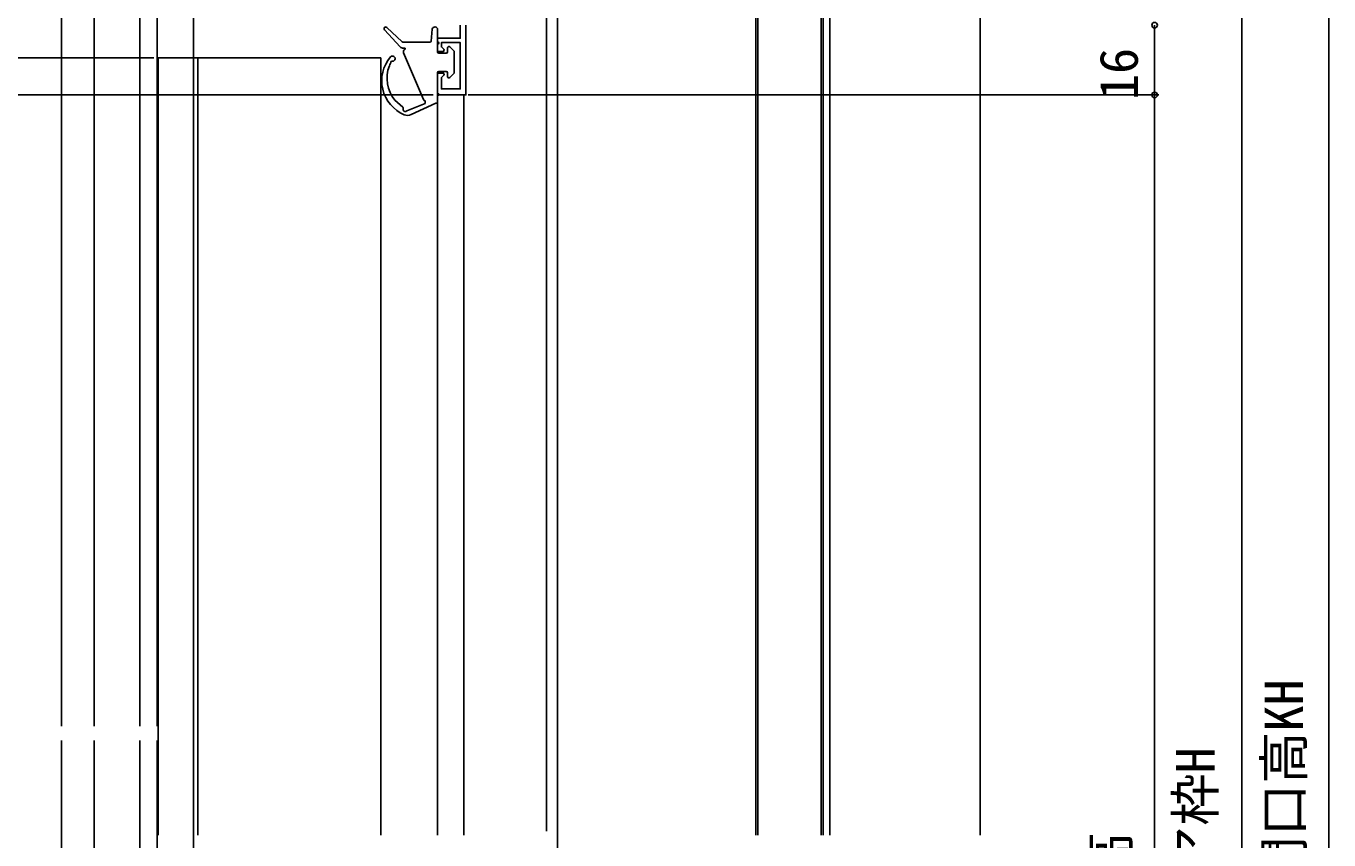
# Model space of a CAD drawing. Units: millimetres, scale not verified. Extents: x -525 to 525, y -783 to 779.
# Drawn here: x -354.8 to -55.9, y 33.6 to 220.3 of the extents above; entities that cross this region are included whole.
import ezdxf
from ezdxf.enums import TextEntityAlignment as Align

# ---------------------------------------------------------------- set-up
doc = ezdxf.new("R2010")
doc.units = ezdxf.units.MM
doc.header["$LTSCALE"] = 4
for name, color, linetype in [('0-3_YKK_11', 7, 'Continuous'), ('0-5_YKK_12', 2, 'Continuous'), ('0-6_YKK_13', 4, 'Continuous'), ('0-7_YKK_D', 6, 'Continuous'), ('0-9_YSS_K', 3, 'Continuous')]:
    doc.layers.add(name, color=color, linetype=linetype)
doc.styles.add('ＭＳ ゴシック', font='')
doc.styles.get('ＭＳ ゴシック').set_extended_font_data('MS Gothic')

msp = doc.modelspace()

# ---------------------------------------------------------------- linework, layer by layer
at = {"layer": '0-3_YKK_11'}
msp.add_lwpolyline([(-253.856, 220.475), (-253.856, 204.475), (-260.356, 204.475), (-260.356, 209.475), (-258.979, 209.475), (-258.82, 209.087), (-259.456, 208.45), (-259.456, 205.875), (-255.156, 205.875), (-255.156, 216.475), (-259.456, 216.475), (-259.456, 215.499), (-258.82, 214.863), (-258.98, 214.475), (-260.356, 214.475), (-260.356, 217.475), (-255.156, 217.475), (-255.156, 220.475)], dxfattribs=at)
at = {"layer": '0-5_YKK_12'}
for p, q in [((-232.856, 425.296), (-232.856, -310.842)), ((-346.656, 295.991), (-346.656, 59.703)), ((-339.161, 292.374), (-339.161, 59.703)), ((-171.856, 258.475), (-171.856, 34.689)), ((-170.356, 258.475), (-170.356, 34.689)), ((-324.656, 238.476), (-324.656, 59.703)), ((-316.356, 238.476), (-316.323, 59.703)), ((-235.356, 35.616), (-235.356, 233.475)), ((-187.356, 233.475), (-187.356, 34.689)), ((-186.856, 233.475), (-186.856, 34.689)), ((-172.356, 233.475), (-172.356, 34.689)), ((-316.356, 232.975), (-316.356, 212.975)), ((-324.456, 212.975), (-324.456, 34.703)), ((-324.456, 212.975), (-315.456, 212.975)), ((-316.356, 34.703), (-316.356, 212.975)), ((-260.356, 204.475), (-260.356, 34.703)), ((-254.356, 204.475), (-260.356, 204.475)), ((-254.356, 204.475), (-254.356, 34.703)), ((-346.656, 56.423), (-346.656, -214.525)), ((-339.161, 56.423), (-339.161, -214.525)), ((-328.656, 56.423), (-328.656, -214.525)), ((-324.656, 56.423), (-324.656, -214.525)), ((-316.322, 56.423), (-316.268, -210.525))]:
    msp.add_line(p, q, dxfattribs=at)
msp.add_lwpolyline([(-325.156, 238.476), (-328.656, 238.475), (-328.656, 59.703)], dxfattribs=at)
at = {"layer": '0-6_YKK_13'}
for p, q in [((-268.913, 215.494), (-272.549, 219.402)), ((-268.442, 216.656), (-271.983, 219.967)), ((-261.828, 216.844), (-261.553, 219.536)), ((-260.356, 216.675), (-260.356, 219.475)), ((-262.127, 216.575), (-268.238, 216.575)), ((-260.356, 214.375), (-260.356, 216.075)), ((-258.056, 214.375), (-258.056, 215.275)), ((-256.644, 214.587), (-257.544, 215.487)), ((-273.356, 34.703), (-273.356, 212.975)), ((-267.749, 215.175), (-268.18, 215.175)), ((-267.806, 215.175), (-268.18, 215.175)), ((-268.147, 214.129), (-263.57, 203.448)), ((-267.749, 215.175), (-267.749, 214.956)), ((-258.356, 214.075), (-260.056, 214.075)), ((-256.556, 214.375), (-256.556, 209.575)), ((-260.356, 204.725), (-260.356, 209.575)), ((-258.356, 209.875), (-260.056, 209.875)), ((-258.056, 208.675), (-258.056, 209.575)), ((-256.644, 209.363), (-257.544, 208.463)), ((-270.127, 203.263), (-268.317, 201.665)), ((-260.36, 202.75), (-260.356, 204.425)), ((-260.056, 204.725), (-260.356, 204.725)), ((-260.056, 204.425), (-260.356, 204.425)), ((-260.056, 204.425), (-260.056, 204.725)), ((-267.387, 200.842), (-263.172, 202.477)), ((-260.732, 202.612), (-266.383, 199.979)), ((-263.172, 203.113), (-263.172, 202.477))]:
    msp.add_line(p, q, dxfattribs=at)
msp.add_lwpolyline([(-273.356, 212.975), (-315.356, 212.975), (-315.356, 34.703)], dxfattribs=at)
for centre, radius, start, end in [((-272.256, 219.675), 0.4, 46.91459, 222.93266), ((-260.956, 219.475), 0.6, 0, 174.15516), ((-268.18, 216.175), 1, 222.93266, 270), ((-268.238, 216.875), 0.3, 226.91459, 270), ((-262.127, 216.875), 0.3, 270, 354.15516), ((-260.356, 216.375), 0.3, 270, 90), ((-257.756, 215.275), 0.3, 45, 180), ((-264.717, 207.727), 8.444, 139.60262, 247.07252), ((-263.946, 208.287), 8, 150.40359, 158.95261), ((-270.698, 212.802), 0.6, 250.18504, 138.50831), ((-267.599, 214.375), 0.6, 104.47751, 204.15731), ((-260.056, 214.375), 0.3, 180, 270), ((-258.356, 214.375), 0.3, 270, 0), ((-256.856, 214.375), 0.3, 0, 45), ((-264.068, 208.302), 7.881, 158.73447, 219.74648), ((-260.056, 209.575), 0.3, 90, 180), ((-258.356, 209.575), 0.3, 0, 90), ((-256.856, 209.575), 0.3, 315, 0), ((-257.756, 208.675), 0.3, 180, 315), ((-263.022, 203.694), 0.6, 204.15731, 255.52249), ((-268.515, 201.44), 0.3, 340.58801, 48.5637), ((-267.761, 201.174), 0.5, 160.58801, 300.37627), ((-267.761, 201.174), 0.5, 178.58801, 318.37627), ((-260.625, 202.892), 0.3, 248.96036, 331.77961), ((-267.227, 201.792), 2, 247.07252, 294.98416)]:
    msp.add_arc(centre, radius, start, end, dxfattribs=at)
at = {"layer": '0-7_YKK_D'}
for p, q in [((-55.856, 254.975), (-55.856, -183.025)), ((-75.856, 244.975), (-75.856, -183.025)), ((-95.856, 220.475), (-95.856, 204.475)), ((-325.456, 212.975), (-394.844, 212.975)), ((-325.456, 212.975), (-371.658, 212.975)), ((-261.356, 204.475), (-371.658, 204.475)), ((-253.356, 204.475), (-94.856, 204.475)), ((-196.81, 204.475), (-94.856, 204.475)), ((-95.856, 204.475), (-95.856, -173.525))]:
    msp.add_line(p, q, dxfattribs=at)
for centre in [(-95.856, 220.475), (-95.856, 220.475), (-95.856, 204.475), (-95.856, 204.475)]:
    msp.add_circle(centre, 0.637, dxfattribs=at)
at = {"layer": '0-9_YSS_K'}
msp.add_line((-135.856, 260.475), (-135.856, 34.703), dxfattribs=at)

# ---------------------------------------------------------------- texts
at = {"layer": '0-7_YKK_D', "style": 'ＭＳ ゴシック'}
for s, p in [('16', (-97.056, 203.304)), ('①既設ドア枠開口高KH', (-59.169, -49.525)), ('②新設ドア枠H', (-79.469, -23.127)), ('④有効開口高', (-99.169, -36.48))]:
    msp.add_text(s, height=8.798, rotation=90, dxfattribs=at).set_placement(p, align=Align.BOTTOM_LEFT)

doc.saveas('drawing.dxf')
